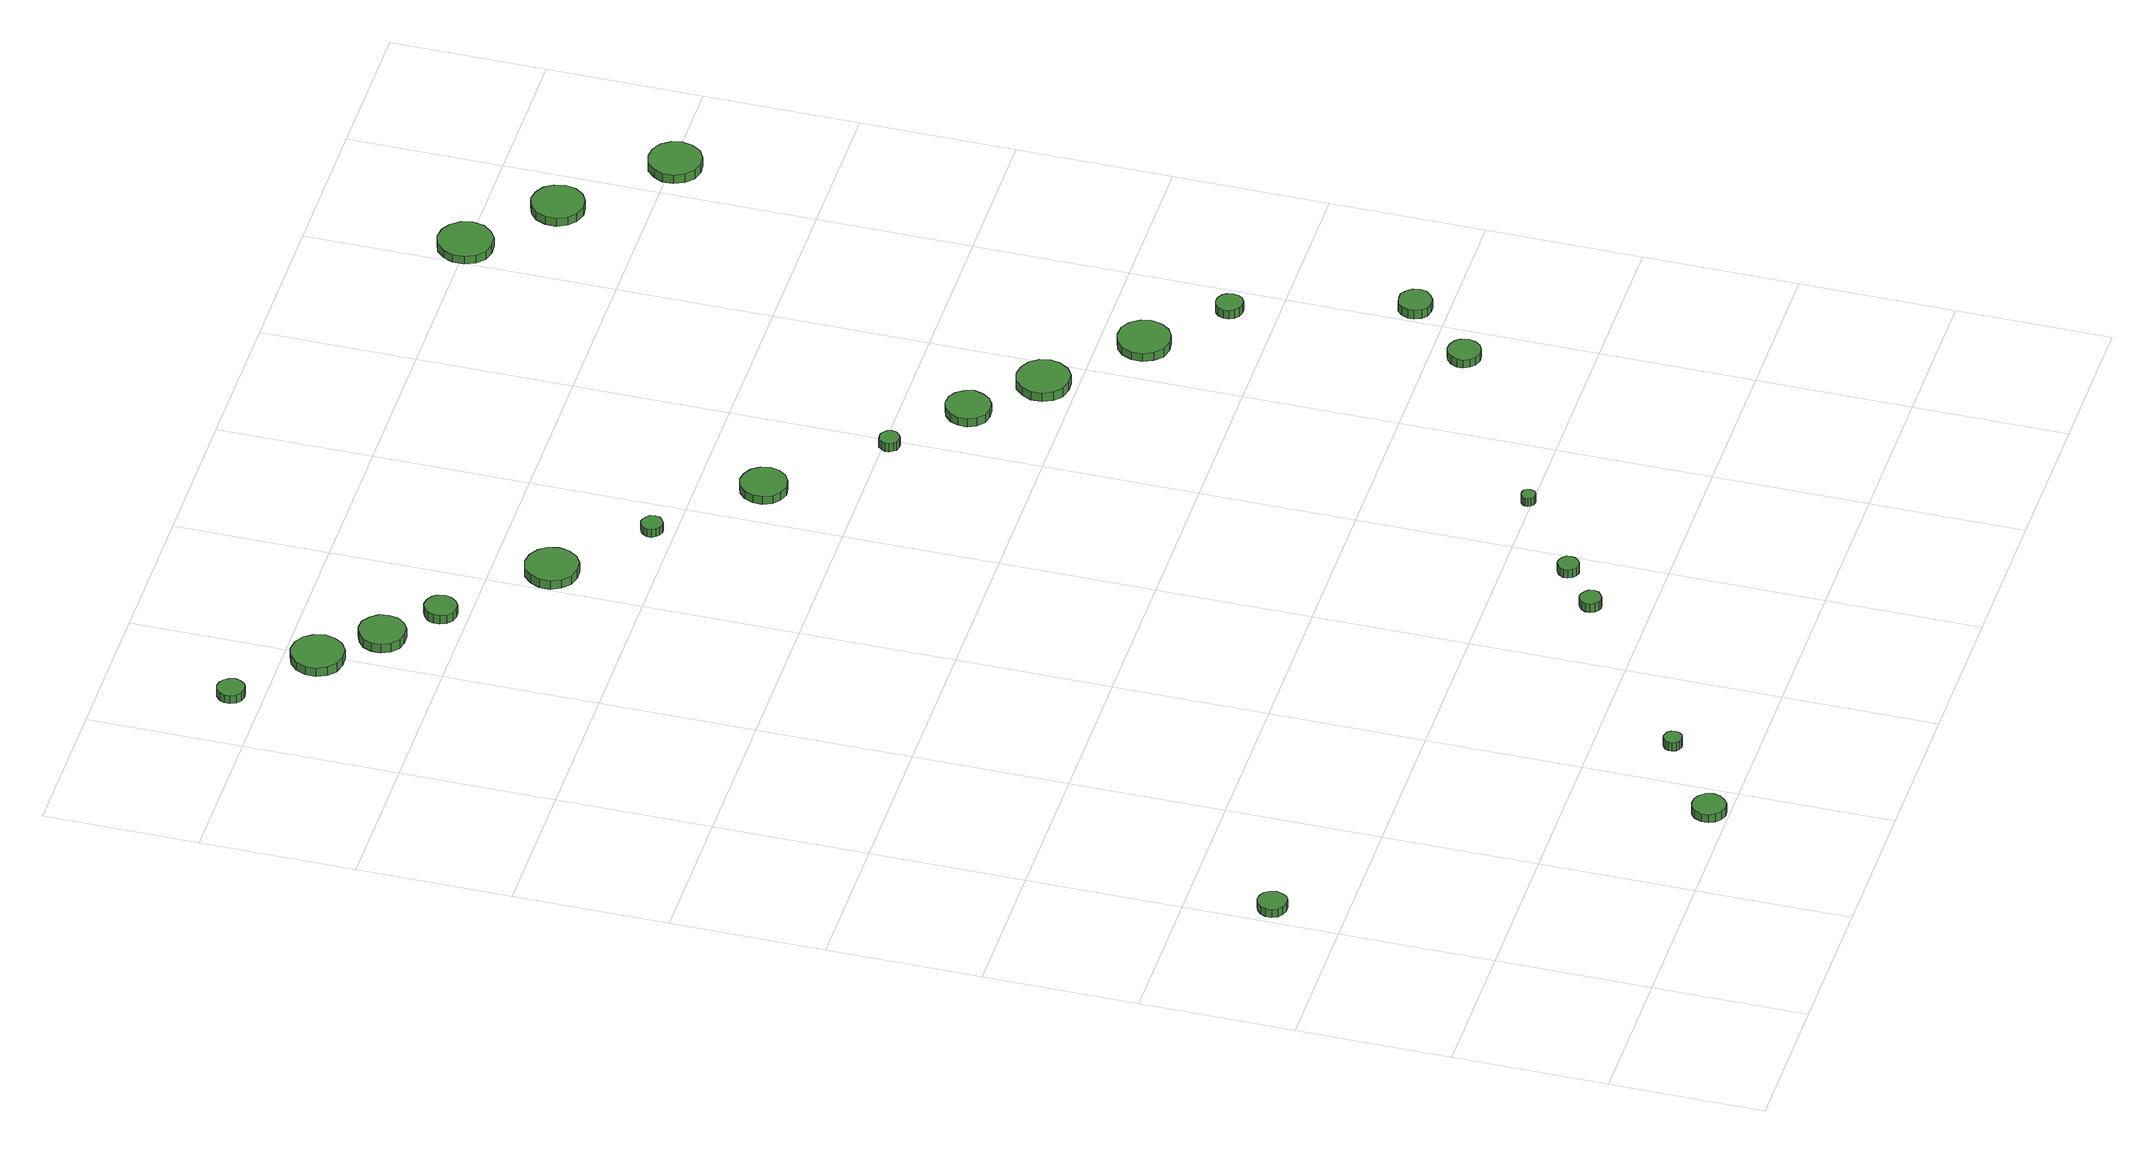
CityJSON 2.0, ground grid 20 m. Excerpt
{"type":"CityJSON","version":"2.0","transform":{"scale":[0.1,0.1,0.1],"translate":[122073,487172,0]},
"CityObjects":{
"tree1":{"type":"SolitaryVegetationObject","attributes":{"function":"something"},"geometry":[{"type":"MultiSurface","lod":"1","boundaries":[[[0,1,2,3,4,5,6,7,8,9,10,11,12,13,14]],[[15,16,17,18,19,20,21,22,23,24,25,26,27,28,29]],[[0,29,28,1]],[[1,28,27,2]],[[2,27,26,3]],[[3,26,25,4]],[[4,25,24,5]],[[5,24,23,6]],[[6,23,22,7]],[[7,22,21,8]],[[8,21,20,9]],[[9,20,19,10]],[[10,19,18,11]],[[11,18,17,12]],[[12,17,16,13]],[[13,16,15,14]],[[14,15,29,0]]]}]},
"tree2":{"type":"SolitaryVegetationObject","attributes":{"function":"something"},"geometry":[{"type":"MultiSurface","lod":"1","boundaries":[[[30,31,32,33,34,35,36,37,38,39,40,41,42,43,44]],[[45,46,47,48,49,50,51,52,53,54,55,56,57,58,59]],[[30,59,58,31]],[[31,58,57,32]],[[32,57,56,33]],[[33,56,55,34]],[[34,55,54,35]],[[35,54,53,36]],[[36,53,52,37]],[[37,52,51,38]],[[38,51,50,39]],[[39,50,49,40]],[[40,49,48,41]],[[41,48,47,42]],[[42,47,46,43]],[[43,46,45,44]],[[44,45,59,30]]]}]},
"tree3":{"type":"SolitaryVegetationObject","attributes":{"function":"something"},"geometry":[{"type":"MultiSurface","lod":"1","boundaries":[[[60,61,62,63,64,65,66,67,68,69,70,71,72,73,74]],[[75,76,77,78,79,80,81,82,83,84,85,86,87,88,89]],[[60,89,88,61]],[[61,88,87,62]],[[62,87,86,63]],[[63,86,85,64]],[[64,85,84,65]],[[65,84,83,66]],[[66,83,82,67]],[[67,82,81,68]],[[68,81,80,69]],[[69,80,79,70]],[[70,79,78,71]],[[71,78,77,72]],[[72,77,76,73]],[[73,76,75,74]],[[74,75,89,60]]]}]},
"tree4":{"type":"SolitaryVegetationObject","attributes":{"function":"something"},"geometry":[{"type":"MultiSurface","lod":"1","boundaries":[[[90,91,92,93,94,95,96,97,98,99,100,101,102,103,104]],[[105,106,107,108,109,110,111,112,113,114,115,116,117,118,119]],[[90,119,118,91]],[[91,118,117,92]],[[92,117,116,93]],[[93,116,115,94]],[[94,115,114,95]],[[95,114,113,96]],[[96,113,112,97]],[[97,112,111,98]],[[98,111,110,99]],[[99,110,109,100]],[[100,109,108,101]],[[101,108,107,102]],[[102,107,106,103]],[[103,106,105,104]],[[104,105,119,90]]]}]},
"tree5":{"type":"SolitaryVegetationObject","attributes":{"function":"something"},"geometry":[{"type":"MultiSurface","lod":"1","boundaries":[[[120,121,122,123,124,125,126,127,128,129,130,131,132,133,134]],[[135,136,137,138,139,140,141,142,143,144,145,146,147,148,149]],[[120,149,148,121]],[[121,148,147,122]],[[122,147,146,123]],[[123,146,145,124]],[[124,145,144,125]],[[125,144,143,126]],[[126,143,142,127]],[[127,142,141,128]],[[128,141,140,129]],[[129,140,139,130]],[[130,139,138,131]],[[131,138,137,132]],[[132,137,136,133]],[[133,136,135,134]],[[134,135,149,120]]]}]},
"tree6":{"type":"SolitaryVegetationObject","attributes":{"function":"something"},"geometry":[{"type":"MultiSurface","lod":"1","boundaries":[[[150,151,152,153,154,155,156,157,158,159,160,161,162,163,164]],[[165,166,167,168,169,170,171,172,173,174,175,176,177,178,179]],[[150,179,178,151]],[[151,178,177,152]],[[152,177,176,153]],[[153,176,175,154]],[[154,175,174,155]],[[155,174,173,156]],[[156,173,172,157]],[[157,172,171,158]],[[158,171,170,159]],[[159,170,169,160]],[[160,169,168,161]],[[161,168,167,162]],[[162,167,166,163]],[[163,166,165,164]],[[164,165,179,150]]]}]},
"tree7":{"type":"SolitaryVegetationObject","attributes":{"function":"something"},"geometry":[{"type":"MultiSurface","lod":"1","boundaries":[[[180,181,182,183,184,185,186,187,188,189,190,191,192,193,194]],[[195,196,197,198,199,200,201,202,203,204,205,206,207,208,209]],[[180,209,208,181]],[[181,208,207,182]],[[182,207,206,183]],[[183,206,205,184]],[[184,205,204,185]],[[185,204,203,186]],[[186,203,202,187]],[[187,202,201,188]],[[188,201,200,189]],[[189,200,199,190]],[[190,199,198,191]],[[191,198,197,192]],[[192,197,196,193]],[[193,196,195,194]],[[194,195,209,180]]]}]},
"tree8":{"type":"SolitaryVegetationObject","attributes":{"function":"something"},"geometry":[{"type":"MultiSurface","lod":"1","boundaries":[[[210,211,212,213,214,215,216,217,218,219,220,221,222,223,224]],[[225,226,227,228,229,230,231,232,233,234,235,236,237,238,239]],[[210,239,238,211]],[[211,238,237,212]],[[212,237,236,213]],[[213,236,235,214]],[[214,235,234,215]],[[215,234,233,216]],[[216,233,232,217]],[[217,232,231,218]],[[218,231,230,219]],[[219,230,229,220]],[[220,229,228,221]],[[221,228,227,222]],[[222,227,226,223]],[[223,226,225,224]],[[224,225,239,210]]]}]},
"tree9":{"type":"SolitaryVegetationObject","attributes":{"function":"something"},"geometry":[{"type":"MultiSurface","lod":"1","boundaries":[[[240,241,242,243,244,245,246,247,248,249,250,251,252,253,254]],[[255,256,257,258,259,260,261,262,263,264,265,266,267,268,269]],[[240,269,268,241]],[[241,268,267,242]],[[242,267,266,243]],[[243,266,265,244]],[[244,265,264,245]],[[245,264,263,246]],[[246,263,262,247]],[[247,262,261,248]],[[248,261,260,249]],[[249,260,259,250]],[[250,259,258,251]],[[251,258,257,252]],[[252,257,256,253]],[[253,256,255,254]],[[254,255,269,240]]]}]},
"tree10":{"type":"SolitaryVegetationObject","attributes":{"function":"something"},"geometry":[{"type":"MultiSurface","lod":"1","boundaries":[[[270,271,272,273,274,275,276,277,278,279,280,281,282,283,284]],[[285,286,287,288,289,290,291,292,293,294,295,296,297,298,299]],[[270,299,298,271]],[[271,298,297,272]],[[272,297,296,273]],[[273,296,295,274]],[[274,295,294,275]],[[275,294,293,276]],[[276,293,292,277]],[[277,292,291,278]],[[278,291,290,279]],[[279,290,289,280]],[[280,289,288,281]],[[281,288,287,282]],[[282,287,286,283]],[[283,286,285,284]],[[284,285,299,270]]]}]},
"tree11":{"type":"SolitaryVegetationObject","attributes":{"function":"something"},"geometry":[{"type":"MultiSurface","lod":"1","boundaries":[[[300,301,302,303,304,305,306,307,308,309,310,311,312,313,314]],[[315,316,317,318,319,320,321,322,323,324,325,326,327,328,329]],[[300,329,328,301]],[[301,328,327,302]],[[302,327,326,303]],[[303,326,325,304]],[[304,325,324,305]],[[305,324,323,306]],[[306,323,322,307]],[[307,322,321,308]],[[308,321,320,309]],[[309,320,319,310]],[[310,319,318,311]],[[311,318,317,312]],[[312,317,316,313]],[[313,316,315,314]],[[314,315,329,300]]]}]},
"tree12":{"type":"SolitaryVegetationObject","attributes":{"function":"something"},"geometry":[{"type":"MultiSurface","lod":"1","boundaries":[[[330,331,332,333,334,335,336,337,338,339,340,341,342,343,344]],[[345,346,347,348,349,350,351,352,353,354,355,356,357,358,359]],[[330,359,358,331]],[[331,358,357,332]],[[332,357,356,333]],[[333,356,355,334]],[[334,355,354,335]],[[335,354,353,336]],[[336,353,352,337]],[[337,352,351,338]],[[338,351,350,339]],[[339,350,349,340]],[[340,349,348,341]],[[341,348,347,342]],[[342,347,346,343]],[[343,346,345,344]],[[344,345,359,330]]]}]},
"tree13":{"type":"SolitaryVegetationObject","attributes":{"function":"something"},"geometry":[{"type":"MultiSurface","lod":"1","boundaries":[[[360,361,362,363,364,365,366,367,368,369,370,371,372,373,374]],[[375,376,377,378,379,380,381,382,383,384,385,386,387,388,389]],[[360,389,388,361]],[[361,388,387,362]],[[362,387,386,363]],[[363,386,385,364]],[[364,385,384,365]],[[365,384,383,366]],[[366,383,382,367]],[[367,382,381,368]],[[368,381,380,369]],[[369,380,379,370]],[[370,379,378,371]],[[371,378,377,372]],[[372,377,376,373]],[[373,376,375,374]],[[374,375,389,360]]]}]},
"tree14":{"type":"SolitaryVegetationObject","attributes":{"function":"something"},"geometry":[{"type":"MultiSurface","lod":"1","boundaries":[[[390,391,392,393,394,395,396,397,398,399,400,401,402,403,404]],[[405,406,407,408,409,410,411,412,413,414,415,416,417,418,419]],[[390,419,418,391]],[[391,418,417,392]],[[392,417,416,393]],[[393,416,415,394]],[[394,415,414,395]],[[395,414,413,396]],[[396,413,412,397]],[[397,412,411,398]],[[398,411,410,399]],[[399,410,409,400]],[[400,409,408,401]],[[401,408,407,402]],[[402,407,406,403]],[[403,406,405,404]],[[404,405,419,390]]]}]},
"tree15":{"type":"SolitaryVegetationObject","attributes":{"function":"something"},"geometry":[{"type":"MultiSurface","lod":"1","boundaries":[[[420,421,422,423,424,425,426,427,428,429,430,431,432,433,434]],[[435,436,437,438,439,440,441,442,443,444,445,446,447,448,449]],[[420,449,448,421]],[[421,448,447,422]],[[422,447,446,423]],[[423,446,445,424]],[[424,445,444,425]],[[425,444,443,426]],[[426,443,442,427]],[[427,442,441,428]],[[428,441,440,429]],[[429,440,439,430]],[[430,439,438,431]],[[431,438,437,432]],[[432,437,436,433]],[[433,436,435,434]],[[434,435,449,420]]]}]},
"tree16":{"type":"SolitaryVegetationObject","attributes":{"function":"something"},"geometry":[{"type":"MultiSurface","lod":"1","boundaries":[[[450,451,452,453,454,455,456,457,458,459,460,461,462,463,464]],[[465,466,467,468,469,470,471,472,473,474,475,476,477,478,479]],[[450,479,478,451]],[[451,478,477,452]],[[452,477,476,453]],[[453,476,475,454]],[[454,475,474,455]],[[455,474,473,456]],[[456,473,472,457]],[[457,472,471,458]],[[458,471,470,459]],[[459,470,469,460]],[[460,469,468,461]],[[461,468,467,462]],[[462,467,466,463]],[[463,466,465,464]],[[464,465,479,450]]]}]},
"tree17":{"type":"SolitaryVegetationObject","attributes":{"function":"something"},"geometry":[{"type":"MultiSurface","lod":"1","boundaries":[[[480,481,482,483,484,485,486,487,488,489,490,491,492,493,494]],[[495,496,497,498,499,500,501,502,503,504,505,506,507,508,509]],[[480,509,508,481]],[[481,508,507,482]],[[482,507,506,483]],[[483,506,505,484]],[[484,505,504,485]],[[485,504,503,486]],[[486,503,502,487]],[[487,502,501,488]],[[488,501,500,489]],[[489,500,499,490]],[[490,499,498,491]],[[491,498,497,492]],[[492,497,496,493]],[[493,496,495,494]],[[494,495,509,480]]]}]},
"tree18":{"type":"SolitaryVegetationObject","attributes":{"function":"something"},"geometry":[{"type":"MultiSurface","lod":"1","boundaries":[[[510,511,512,513,514,515,516,517,518,519,520,521,522,523,524]],[[525,526,527,528,529,530,531,532,533,534,535,536,537,538,539]],[[510,539,538,511]],[[511,538,537,512]],[[512,537,536,513]],[[513,536,535,514]],[[514,535,534,515]],[[515,534,533,516]],[[516,533,532,517]],[[517,532,531,518]],[[518,531,530,519]],[[519,530,529,520]],[[520,529,528,521]],[[521,528,527,522]],[[522,527,526,523]],[[523,526,525,524]],[[524,525,539,510]]]}]},
"tree19":{"type":"SolitaryVegetationObject","attributes":{"function":"something"},"geometry":[{"type":"MultiSurface","lod":"1","boundaries":[[[540,541,542,543,544,545,546,547,548,549,550,551,552,553,554]],[[555,556,557,558,559,560,561,562,563,564,565,566,567,568,569]],[[540,569,568,541]],[[541,568,567,542]],[[542,567,566,543]],[[543,566,565,544]],[[544,565,564,545]],[[545,564,563,546]],[[546,563,562,547]],[[547,562,561,548]],[[548,561,560,549]],[[549,560,559,550]],[[550,559,558,551]],[[551,558,557,552]],[[552,557,556,553]],[[553,556,555,554]],[[554,555,569,540]]]}]},
"tree20":{"type":"SolitaryVegetationObject","attributes":{"function":"something"},"geometry":[{"type":"MultiSurface","lod":"1","boundaries":[[[570,571,572,573,574,575,576,577,578,579,580,581,582,583,584]],[[585,586,587,588,589,590,591,592,593,594,595,596,597,598,599]],[[570,599,598,571]],[[571,598,597,572]],[[572,597,596,573]],[[573,596,595,574]],[[574,595,594,575]],[[575,594,593,576]],[[576,593,592,577]],[[577,592,591,578]],[[578,591,590,579]],[[579,590,589,580]],[[580,589,588,581]],[[581,588,587,582]],[[582,587,586,583]],[[583,586,585,584]],[[584,585,599,570]]]}]},
"tree21":{"type":"SolitaryVegetationObject","attributes":{"function":"something"},"geometry":[{"type":"MultiSurface","lod":"1","boundaries":[[[600,601,602,603,604,605,606,607,608,609,610,611,612,613,614]],[[615,616,617,618,619,620,621,622,623,624,625,626,627,628,629]],[[600,629,628,601]],[[601,628,627,602]],[[602,627,626,603]],[[603,626,625,604]],[[604,625,624,605]],[[605,624,623,606]],[[606,623,622,607]],[[607,622,621,608]],[[608,621,620,609]],[[609,620,619,610]],[[610,619,618,611]],[[611,618,617,612]],[[612,617,616,613]],[[613,616,615,614]],[[614,615,629,600]]]}]},
"tree22":{"type":"SolitaryVegetationObject","attributes":{"function":"something"},"geometry":[{"type":"MultiSurface","lod":"1","boundaries":[[[630,631,632,633,634,635,636,637,638,639,640,641,642,643,644]],[[645,646,647,648,649,650,651,652,653,654,655,656,657,658,659]],[[630,659,658,631]],[[631,658,657,632]],[[632,657,656,633]],[[633,656,655,634]],[[634,655,654,635]],[[635,654,653,636]],[[636,653,652,637]],[[637,652,651,638]],[[638,651,650,639]],[[639,650,649,640]],[[640,649,648,641]],[[641,648,647,642]],[[642,647,646,643]],[[643,646,645,644]],[[644,645,659,630]]]}]},
"tree23":{"type":"SolitaryVegetationObject","attributes":{"function":"something"},"geometry":[{"type":"MultiSurface","lod":"1","boundaries":[[[660,661,662,663,664,665,666,667,668,669,670,671,672,673,674]],[[675,676,677,678,679,680,681,682,683,684,685,686,687,688,689]],[[660,689,688,661]],[[661,688,687,662]],[[662,687,686,663]],[[663,686,685,664]],[[664,685,684,665]],[[665,684,683,666]],[[666,683,682,667]],[[667,682,681,668]],[[668,681,680,669]],[[669,680,679,670]],[[670,679,678,671]],[[671,678,677,672]],[[672,677,676,673]],[[673,676,675,674]],[[674,675,689,660]]]}]}
},
"vertices":[
[45,492,14],[43,500,14],[39,506,14],[32,510,14],[24,511,14],[17,508,14],[11,503,14],[8,496,14],[8,488,14],[11,481,14],[17,476,14],[24,474,14],[32,474,14],[39,478,14],[43,485,14],[43,485,2],[39,478,2],[32,474,2],[24,474,2],[17,476,2],[11,481,2],[8,488,2],[8,496,2],[11,503,2],[17,508,2],[24,511,2],[32,510,2],[39,506,2],[43,500,2],[45,492,2],
[374,25,16],[372,34,16],[366,41,16],[359,45,16],[350,46,16],[341,44,16],[335,38,16],[331,29,16],[331,20,16],[335,12,16],[341,6,16],[350,3,16],[359,4,16],[366,9,16],[372,16,16],[372,16,4],[366,9,4],[359,4,4],[350,3,4],[341,6,4],[335,12,4],[331,20,4],[331,29,4],[335,38,4],[341,44,4],[350,46,4],[359,45,4],[366,41,4],[372,34,4],[374,25,4],
[476,102,20],[475,107,20],[472,111,20],[468,113,20],[463,114,20],[458,112,20],[455,109,20],[453,105,20],[453,100,20],[455,95,20],[458,92,20],[463,90,20],[468,91,20],[472,93,20],[475,97,20],[475,97,7],[472,93,7],[468,91,7],[463,90,7],[458,92,7],[455,95,7],[453,100,7],[453,105,7],[455,109,7],[458,112,7],[463,114,7],[468,113,7],[472,111,7],[475,107,7],[476,102,7],
[110,1840,15],[108,1847,15],[104,1853,15],[98,1857,15],[91,1858,15],[84,1856,15],[78,1851,15],[75,1844,15],[75,1837,15],[78,1830,15],[84,1825,15],[91,1823,15],[98,1824,15],[104,1827,15],[108,1833,15],[108,1833,3],[104,1827,3],[98,1824,3],[91,1823,3],[84,1825,3],[78,1830,3],[75,1837,3],[75,1844,3],[78,1851,3],[84,1856,3],[91,1858,3],[98,1857,3],[104,1853,3],[108,1847,3],[110,1840,3],
[221,1756,17],[218,1770,17],[210,1781,17],[198,1788,17],[184,1790,17],[170,1785,17],[160,1776,17],[154,1763,17],[154,1749,17],[160,1736,17],[170,1727,17],[184,1723,17],[198,1724,17],[210,1731,17],[218,1742,17],[218,1742,4],[210,1731,4],[198,1724,4],[184,1723,4],[170,1727,4],[160,1736,4],[154,1749,4],[154,1763,4],[160,1776,4],[170,1785,4],[184,1790,4],[198,1788,4],[210,1781,4],[218,1770,4],[221,1756,4],
[281,1691,16],[279,1703,16],[271,1713,16],[261,1720,16],[248,1721,16],[237,1717,16],[227,1709,16],[222,1697,16],[222,1685,16],[227,1674,16],[237,1665,16],[248,1662,16],[261,1663,16],[271,1669,16],[279,1679,16],[279,1679,3],[271,1669,3],[261,1663,3],[248,1662,3],[237,1665,3],[227,1674,3],[222,1685,3],[222,1697,3],[227,1709,3],[237,1717,3],[248,1721,3],[261,1720,3],[271,1713,3],[279,1703,3],[281,1691,3],
[720,274,20],[719,280,20],[715,284,20],[710,287,20],[704,288,20],[699,286,20],[695,282,20],[692,277,20],[692,271,20],[695,266,20],[699,262,20],[704,260,20],[710,261,20],[715,264,20],[719,268,20],[719,268,7],[715,264,7],[710,261,7],[704,260,7],[699,262,7],[695,266,7],[692,271,7],[692,277,7],[695,282,7],[699,286,7],[704,288,7],[710,287,7],[715,284,7],[719,280,7],[720,274,7],
[339,1635,15],[337,1644,15],[332,1651,15],[324,1655,15],[316,1656,15],[308,1653,15],[301,1647,15],[298,1639,15],[298,1631,15],[301,1623,15],[308,1617,15],[316,1615,15],[324,1615,15],[332,1620,15],[337,1627,15],[337,1627,2],[332,1620,2],[324,1615,2],[316,1615,2],[308,1617,2],[301,1623,2],[298,1631,2],[298,1639,2],[301,1647,2],[308,1653,2],[316,1656,2],[324,1655,2],[332,1651,2],[337,1644,2],[339,1635,2],
[780,319,18],[779,325,18],[775,330,18],[770,332,18],[765,333,18],[759,331,18],[755,327,18],[752,322,18],[752,316,18],[755,311,18],[759,307,18],[765,305,18],[770,306,18],[775,309,18],[779,314,18],[779,314,6],[775,309,6],[770,306,6],[765,305,6],[759,307,6],[755,311,6],[752,316,6],[752,322,6],[755,327,6],[759,331,6],[765,333,6],[770,332,6],[775,330,6],[779,325,6],[780,319,6],
[468,1525,15],[465,1539,15],[457,1550,15],[445,1557,15],[431,1559,15],[417,1555,15],[407,1545,15],[401,1532,15],[401,1518,15],[407,1506,15],[417,1496,15],[431,1492,15],[445,1493,15],[457,1500,15],[465,1512,15],[465,1512,2],[457,1500,2],[445,1493,2],[431,1492,2],[417,1496,2],[407,1506,2],[401,1518,2],[401,1532,2],[407,1545,2],[417,1555,2],[431,1559,2],[445,1557,2],[457,1550,2],[465,1539,2],[468,1525,2],
[562,1429,14],[561,1435,14],[557,1439,14],[552,1442,14],[547,1443,14],[541,1441,14],[537,1437,14],[534,1432,14],[534,1426,14],[537,1421,14],[541,1417,14],[547,1415,14],[552,1416,14],[557,1419,14],[561,1423,14],[561,1423,2],[557,1419,2],[552,1416,2],[547,1415,2],[541,1417,2],[537,1421,2],[534,1426,2],[534,1432,2],[537,1437,2],[541,1441,2],[547,1443,2],[552,1442,2],[557,1439,2],[561,1435,2],[562,1429,2],
[894,403,19],[893,407,19],[891,410,19],[887,412,19],[883,412,19],[880,411,19],[877,408,19],[875,405,19],[875,401,19],[877,398,19],[880,395,19],[883,394,19],[887,394,19],[891,396,19],[893,399,19],[893,399,7],[891,396,7],[887,394,7],[883,394,7],[880,395,7],[877,398,7],[875,401,7],[875,405,7],[877,408,7],[880,411,7],[883,412,7],[887,412,7],[891,410,7],[893,407,7],[894,403,7],
[693,1318,14],[690,1330,14],[683,1340,14],[672,1346,14],[660,1348,14],[648,1344,14],[639,1336,14],[634,1324,14],[634,1312,14],[639,1300,14],[648,1292,14],[660,1288,14],[672,1290,14],[683,1296,14],[690,1306,14],[690,1306,2],[683,1296,2],[672,1290,2],[660,1288,2],[648,1292,2],[639,1300,2],[634,1312,2],[634,1324,2],[639,1336,2],[648,1344,2],[660,1348,2],[672,1346,2],[683,1340,2],[690,1330,2],[693,1318,2],
[802,1193,15],[801,1198,15],[797,1202,15],[793,1205,15],[788,1205,15],[782,1204,15],[779,1200,15],[776,1195,15],[776,1190,15],[779,1185,15],[782,1181,15],[788,1180,15],[793,1180,15],[797,1183,15],[801,1187,15],[801,1187,2],[797,1183,2],[793,1180,2],[788,1180,2],[782,1181,2],[779,1185,2],[776,1190,2],[776,1195,2],[779,1200,2],[782,1204,2],[788,1205,2],[793,1205,2],[797,1202,2],[801,1198,2],[802,1193,2],
[906,1116,15],[903,1128,15],[896,1138,15],[886,1144,15],[874,1145,15],[863,1141,15],[854,1133,15],[849,1122,15],[849,1110,15],[854,1099,15],[863,1091,15],[874,1088,15],[886,1089,15],[896,1095,15],[903,1105,15],[903,1105,3],[896,1095,3],[886,1089,3],[874,1088,3],[863,1091,3],[854,1099,3],[849,1110,3],[849,1122,3],[854,1133,3],[863,1141,3],[874,1145,3],[886,1144,3],[896,1138,3],[903,1128,3],[906,1116,3],
[990,1042,15],[987,1056,15],[979,1067,15],[967,1074,15],[953,1076,15],[939,1072,15],[929,1062,15],[923,1049,15],[923,1035,15],[929,1022,15],[939,1013,15],[953,1009,15],[967,1010,15],[979,1017,15],[987,1029,15],[987,1029,2],[979,1017,2],[967,1010,2],[953,1009,2],[939,1013,2],[929,1022,2],[923,1035,2],[923,1049,2],[929,1062,2],[939,1072,2],[953,1076,2],[967,1074,2],[979,1067,2],[987,1056,2],[990,1042,2],
[1162,556,19],[1160,565,19],[1155,572,19],[1147,576,19],[1139,577,19],[1130,574,19],[1124,568,19],[1120,560,19],[1120,552,19],[1124,544,19],[1130,538,19],[1139,535,19],[1147,536,19],[1155,540,19],[1160,547,19],[1160,547,7],[1155,540,7],[1147,536,7],[1139,535,7],[1130,538,7],[1124,544,7],[1120,552,7],[1120,560,7],[1124,568,7],[1130,574,7],[1139,577,7],[1147,576,7],[1155,572,7],[1160,565,7],[1162,556,7],
[1099,944,15],[1096,957,15],[1088,969,15],[1076,976,15],[1062,977,15],[1048,973,15],[1038,964,15],[1032,951,15],[1032,937,15],[1038,924,15],[1048,914,15],[1062,910,15],[1076,912,15],[1088,919,15],[1096,930,15],[1096,930,3],[1088,919,3],[1076,912,3],[1062,910,3],[1048,914,3],[1038,924,3],[1032,937,3],[1032,951,3],[1038,964,3],[1048,973,3],[1062,977,3],[1076,976,3],[1088,969,3],[1096,957,3],[1099,944,3],
[1241,640,20],[1239,649,20],[1233,656,20],[1226,661,20],[1217,661,20],[1208,659,20],[1202,653,20],[1198,644,20],[1198,636,20],[1202,627,20],[1208,621,20],[1217,619,20],[1226,620,20],[1233,624,20],[1239,631,20],[1239,631,7],[1233,624,7],[1226,620,7],[1217,619,7],[1208,621,7],[1202,627,7],[1198,636,7],[1198,644,7],[1202,653,7],[1208,659,7],[1217,661,7],[1226,661,7],[1233,656,7],[1239,649,7],[1241,640,7],
[1172,860,19],[1171,867,19],[1167,872,19],[1160,876,19],[1153,877,19],[1147,875,19],[1141,870,19],[1138,863,19],[1138,856,19],[1141,850,19],[1147,845,19],[1153,843,19],[1160,843,19],[1167,847,19],[1171,853,19],[1171,853,6],[1167,847,6],[1160,843,6],[1153,843,6],[1147,845,6],[1141,850,6],[1138,856,6],[1138,863,6],[1141,870,6],[1147,875,6],[1153,877,6],[1160,876,6],[1167,872,6],[1171,867,6],[1172,860,6],
[1065,1801,15],[1062,1815,15],[1053,1827,15],[1041,1834,15],[1026,1836,15],[1012,1831,15],[1002,1821,15],[996,1808,15],[996,1793,15],[1002,1780,15],[1012,1770,15],[1026,1766,15],[1041,1767,15],[1053,1775,15],[1062,1786,15],[1062,1786,3],[1053,1775,3],[1041,1767,3],[1026,1766,3],[1012,1770,3],[1002,1780,3],[996,1793,3],[996,1808,3],[1002,1821,3],[1012,1831,3],[1026,1836,3],[1041,1834,3],[1053,1827,3],[1062,1815,3],[1065,1801,3],
[1166,1711,15],[1163,1725,15],[1155,1736,15],[1143,1743,15],[1129,1745,15],[1115,1740,15],[1105,1731,15],[1099,1718,15],[1099,1704,15],[1105,1691,15],[1115,1682,15],[1129,1677,15],[1143,1679,15],[1155,1686,15],[1163,1697,15],[1163,1697,3],[1155,1686,3],[1143,1679,3],[1129,1677,3],[1115,1682,3],[1105,1691,3],[1099,1704,3],[1099,1718,3],[1105,1731,3],[1115,1740,3],[1129,1745,3],[1143,1743,3],[1155,1736,3],[1163,1725,3],[1166,1711,3],
[1290,1596,13],[1287,1609,13],[1279,1621,13],[1266,1628,13],[1253,1629,13],[1239,1625,13],[1229,1615,13],[1223,1603,13],[1223,1589,13],[1229,1576,13],[1239,1566,13],[1253,1562,13],[1266,1563,13],[1279,1570,13],[1287,1582,13],[1287,1582,0],[1279,1570,0],[1266,1563,0],[1253,1562,0],[1239,1566,0],[1229,1576,0],[1223,1589,0],[1223,1603,0],[1229,1615,0],[1239,1625,0],[1253,1629,0],[1266,1628,0],[1279,1621,0],[1287,1609,0],[1290,1596,0]
]}
